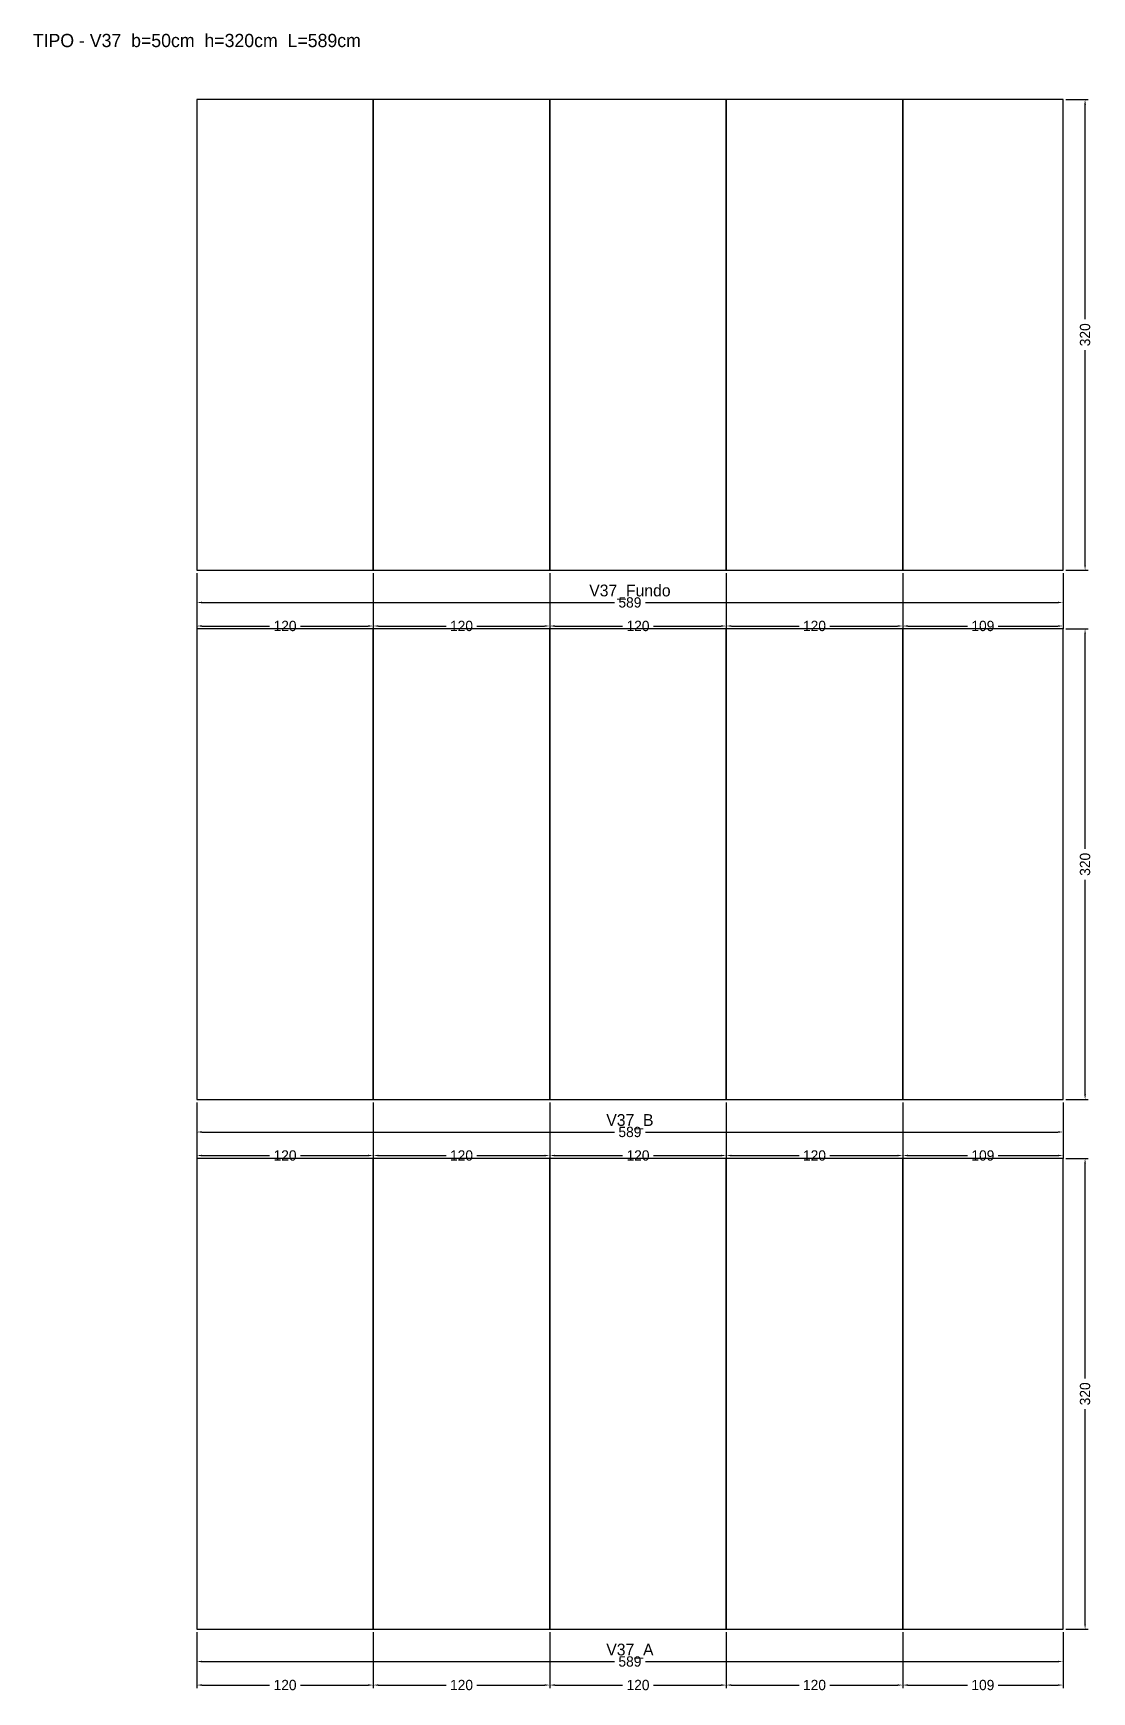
# Model space of a CAD drawing. Header units: metres. Extents: x -111 to 609, y -43 to 1085.
import ezdxf

# ---------------------------------------------------------------- set-up
doc = ezdxf.new("R2010")
doc.units = ezdxf.units.M
for name, color, linetype in [('COTA', 3, 'Continuous'), ('NOMENCLATURA', 2, 'Continuous'), ('Paineis', 7, 'Continuous'), ('Texto Secao', 2, 'Continuous')]:
    doc.layers.add(name, color=color, linetype=linetype)
doc.dimstyles.new('COTA_VIG', dxfattribs={"dimtxt": 7, "dimasz": 3.5, "dimexe": 2, "dimexo": 2, "dimgap": 1.5, "dimtad": 1, "dimdec": 1, "dimcen": 2.5, "dimclrd": 3, "dimclre": 3, "dimclrt": 3, "dimazin": 3, "dimtfac": 1, "dimtmove": 0, "dimatfit": 3})

# ---------------------------------------------------------------- blocks, each defined once
blk = doc.blocks.new('_CLOSEDFILLED')
at = {"color": 0, "linetype": 'BYBLOCK'}
blk.add_solid([(-1, 0.16), (0, 0), (-1, -0.16)], dxfattribs=at)
blk = doc.blocks.new('*D1')
at = {"color": 3}
for p, q in [((0, -2), (0, -24)), ((589, -2), (589, -24)), ((3.5, -22), (284, -22)), ((305, -22), (585.5, -22))]:
    blk.add_line(p, q, dxfattribs=at)
at = {"layer": 'Defpoints'}
for p in [(0, 0), (589, 0), (0, -22)]:
    blk.add_point(p, dxfattribs=at)
at = {"layer": 'COTA', "color": 3, "xscale": 3.5, "yscale": 3.5, "rotation": 180}
blk.add_blockref('_CLOSEDFILLED', (0, -22), dxfattribs=at)
at = {"layer": 'COTA', "color": 3, "xscale": 3.5, "yscale": 3.5}
blk.add_blockref('_CLOSEDFILLED', (589, -22), dxfattribs=at)
at = {"layer": 'COTA', "color": 3, "insert": (294.5, -22), "char_height": 7, "attachment_point": 5}
blk.add_mtext('589', dxfattribs=at)
blk = doc.blocks.new('*D2')
at = {"color": 3}
for p, q in [((0, -2), (0, -40)), ((120, -2), (120, -40)), ((3.5, -38), (49.5, -38)), ((70.5, -38), (116.5, -38))]:
    blk.add_line(p, q, dxfattribs=at)
at = {"layer": 'Defpoints'}
for p in [(0, 0), (120, 0), (0, -38)]:
    blk.add_point(p, dxfattribs=at)
at = {"layer": 'COTA', "color": 3, "xscale": 3.5, "yscale": 3.5, "rotation": 180}
blk.add_blockref('_CLOSEDFILLED', (0, -38), dxfattribs=at)
at = {"layer": 'COTA', "color": 3, "xscale": 3.5, "yscale": 3.5}
blk.add_blockref('_CLOSEDFILLED', (120, -38), dxfattribs=at)
at = {"layer": 'COTA', "color": 3, "insert": (60, -38), "char_height": 7, "attachment_point": 5}
blk.add_mtext('120', dxfattribs=at)
blk = doc.blocks.new('*D3')
at = {"color": 3}
for p, q in [((120, -2), (120, -40)), ((240, -2), (240, -40)), ((123.5, -38), (169.5, -38)), ((190.5, -38), (236.5, -38))]:
    blk.add_line(p, q, dxfattribs=at)
at = {"layer": 'Defpoints'}
for p in [(120, 0), (240, 0), (120, -38)]:
    blk.add_point(p, dxfattribs=at)
at = {"layer": 'COTA', "color": 3, "xscale": 3.5, "yscale": 3.5, "rotation": 180}
blk.add_blockref('_CLOSEDFILLED', (120, -38), dxfattribs=at)
at = {"layer": 'COTA', "color": 3, "xscale": 3.5, "yscale": 3.5}
blk.add_blockref('_CLOSEDFILLED', (240, -38), dxfattribs=at)
at = {"layer": 'COTA', "color": 3, "insert": (180, -38), "char_height": 7, "attachment_point": 5}
blk.add_mtext('120', dxfattribs=at)
blk = doc.blocks.new('*D4')
at = {"color": 3}
for p, q in [((240, -2), (240, -40)), ((360, -2), (360, -40)), ((243.5, -38), (289.5, -38)), ((310.5, -38), (356.5, -38))]:
    blk.add_line(p, q, dxfattribs=at)
at = {"layer": 'Defpoints'}
for p in [(240, 0), (360, 0), (240, -38)]:
    blk.add_point(p, dxfattribs=at)
at = {"layer": 'COTA', "color": 3, "xscale": 3.5, "yscale": 3.5, "rotation": 180}
blk.add_blockref('_CLOSEDFILLED', (240, -38), dxfattribs=at)
at = {"layer": 'COTA', "color": 3, "xscale": 3.5, "yscale": 3.5}
blk.add_blockref('_CLOSEDFILLED', (360, -38), dxfattribs=at)
at = {"layer": 'COTA', "color": 3, "insert": (300, -38), "char_height": 7, "attachment_point": 5}
blk.add_mtext('120', dxfattribs=at)
blk = doc.blocks.new('*D5')
at = {"color": 3}
for p, q in [((360, -2), (360, -40)), ((480, -2), (480, -40)), ((363.5, -38), (409.5, -38)), ((430.5, -38), (476.5, -38))]:
    blk.add_line(p, q, dxfattribs=at)
at = {"layer": 'Defpoints'}
for p in [(360, 0), (480, 0), (360, -38)]:
    blk.add_point(p, dxfattribs=at)
at = {"layer": 'COTA', "color": 3, "xscale": 3.5, "yscale": 3.5, "rotation": 180}
blk.add_blockref('_CLOSEDFILLED', (360, -38), dxfattribs=at)
at = {"layer": 'COTA', "color": 3, "xscale": 3.5, "yscale": 3.5}
blk.add_blockref('_CLOSEDFILLED', (480, -38), dxfattribs=at)
at = {"layer": 'COTA', "color": 3, "insert": (420, -38), "char_height": 7, "attachment_point": 5}
blk.add_mtext('120', dxfattribs=at)
blk = doc.blocks.new('*D6')
at = {"color": 3}
for p, q in [((480, -2), (480, -40)), ((589, -2), (589, -40)), ((483.5, -38), (524, -38)), ((545, -38), (585.5, -38))]:
    blk.add_line(p, q, dxfattribs=at)
at = {"layer": 'Defpoints'}
for p in [(480, 0), (589, 0), (480, -38)]:
    blk.add_point(p, dxfattribs=at)
at = {"layer": 'COTA', "color": 3, "xscale": 3.5, "yscale": 3.5, "rotation": 180}
blk.add_blockref('_CLOSEDFILLED', (480, -38), dxfattribs=at)
at = {"layer": 'COTA', "color": 3, "xscale": 3.5, "yscale": 3.5}
blk.add_blockref('_CLOSEDFILLED', (589, -38), dxfattribs=at)
at = {"layer": 'COTA', "color": 3, "insert": (534.5, -38), "char_height": 7, "attachment_point": 5}
blk.add_mtext('109', dxfattribs=at)
blk = doc.blocks.new('*D7')
at = {"color": 3}
for p, q in [((591, 320), (606, 320)), ((604, 170.5), (604, 316.5)), ((604, 3.5), (604, 149.5)), ((591, 0), (606, 0))]:
    blk.add_line(p, q, dxfattribs=at)
at = {"layer": 'Defpoints'}
for p in [(589, 320), (589, 0), (604, 0)]:
    blk.add_point(p, dxfattribs=at)
at = {"layer": 'COTA', "color": 3, "xscale": 3.5, "yscale": 3.5}
for p, rotation in [((604, 320), 90), ((604, 0), 270)]:
    blk.add_blockref('_CLOSEDFILLED', p, dxfattribs=dict(at, rotation=rotation))
at = {"layer": 'COTA', "color": 3, "insert": (604, 160), "char_height": 7, "attachment_point": 5, "rotation": 90}
blk.add_mtext('320', dxfattribs=at)
blk = doc.blocks.new('*D8')
at = {"color": 3}
for p, q in [((0, 358), (0, 336)), ((589, 358), (589, 336)), ((3.5, 338), (284, 338)), ((305, 338), (585.5, 338))]:
    blk.add_line(p, q, dxfattribs=at)
at = {"layer": 'Defpoints'}
for p in [(0, 360), (589, 360), (0, 338)]:
    blk.add_point(p, dxfattribs=at)
at = {"layer": 'COTA', "color": 3, "xscale": 3.5, "yscale": 3.5, "rotation": 180}
blk.add_blockref('_CLOSEDFILLED', (0, 338), dxfattribs=at)
at = {"layer": 'COTA', "color": 3, "xscale": 3.5, "yscale": 3.5}
blk.add_blockref('_CLOSEDFILLED', (589, 338), dxfattribs=at)
at = {"layer": 'COTA', "color": 3, "insert": (294.5, 338), "char_height": 7, "attachment_point": 5}
blk.add_mtext('589', dxfattribs=at)
blk = doc.blocks.new('*D9')
at = {"color": 3}
for p, q in [((0, 358), (0, 320)), ((120, 358), (120, 320)), ((3.5, 322), (49.5, 322)), ((70.5, 322), (116.5, 322))]:
    blk.add_line(p, q, dxfattribs=at)
at = {"layer": 'Defpoints'}
for p in [(0, 360), (120, 360), (0, 322)]:
    blk.add_point(p, dxfattribs=at)
at = {"layer": 'COTA', "color": 3, "xscale": 3.5, "yscale": 3.5, "rotation": 180}
blk.add_blockref('_CLOSEDFILLED', (0, 322), dxfattribs=at)
at = {"layer": 'COTA', "color": 3, "xscale": 3.5, "yscale": 3.5}
blk.add_blockref('_CLOSEDFILLED', (120, 322), dxfattribs=at)
at = {"layer": 'COTA', "color": 3, "insert": (60, 322), "char_height": 7, "attachment_point": 5}
blk.add_mtext('120', dxfattribs=at)
blk = doc.blocks.new('*D10')
at = {"color": 3}
for p, q in [((120, 358), (120, 320)), ((240, 358), (240, 320)), ((123.5, 322), (169.5, 322)), ((190.5, 322), (236.5, 322))]:
    blk.add_line(p, q, dxfattribs=at)
at = {"layer": 'Defpoints'}
for p in [(120, 360), (240, 360), (120, 322)]:
    blk.add_point(p, dxfattribs=at)
at = {"layer": 'COTA', "color": 3, "xscale": 3.5, "yscale": 3.5, "rotation": 180}
blk.add_blockref('_CLOSEDFILLED', (120, 322), dxfattribs=at)
at = {"layer": 'COTA', "color": 3, "xscale": 3.5, "yscale": 3.5}
blk.add_blockref('_CLOSEDFILLED', (240, 322), dxfattribs=at)
at = {"layer": 'COTA', "color": 3, "insert": (180, 322), "char_height": 7, "attachment_point": 5}
blk.add_mtext('120', dxfattribs=at)
blk = doc.blocks.new('*D11')
at = {"color": 3}
for p, q in [((240, 358), (240, 320)), ((360, 358), (360, 320)), ((243.5, 322), (289.5, 322)), ((310.5, 322), (356.5, 322))]:
    blk.add_line(p, q, dxfattribs=at)
at = {"layer": 'Defpoints'}
for p in [(240, 360), (360, 360), (240, 322)]:
    blk.add_point(p, dxfattribs=at)
at = {"layer": 'COTA', "color": 3, "xscale": 3.5, "yscale": 3.5, "rotation": 180}
blk.add_blockref('_CLOSEDFILLED', (240, 322), dxfattribs=at)
at = {"layer": 'COTA', "color": 3, "xscale": 3.5, "yscale": 3.5}
blk.add_blockref('_CLOSEDFILLED', (360, 322), dxfattribs=at)
at = {"layer": 'COTA', "color": 3, "insert": (300, 322), "char_height": 7, "attachment_point": 5}
blk.add_mtext('120', dxfattribs=at)
blk = doc.blocks.new('*D12')
at = {"color": 3}
for p, q in [((360, 358), (360, 320)), ((480, 358), (480, 320)), ((363.5, 322), (409.5, 322)), ((430.5, 322), (476.5, 322))]:
    blk.add_line(p, q, dxfattribs=at)
at = {"layer": 'Defpoints'}
for p in [(360, 360), (480, 360), (360, 322)]:
    blk.add_point(p, dxfattribs=at)
at = {"layer": 'COTA', "color": 3, "xscale": 3.5, "yscale": 3.5, "rotation": 180}
blk.add_blockref('_CLOSEDFILLED', (360, 322), dxfattribs=at)
at = {"layer": 'COTA', "color": 3, "xscale": 3.5, "yscale": 3.5}
blk.add_blockref('_CLOSEDFILLED', (480, 322), dxfattribs=at)
at = {"layer": 'COTA', "color": 3, "insert": (420, 322), "char_height": 7, "attachment_point": 5}
blk.add_mtext('120', dxfattribs=at)
blk = doc.blocks.new('*D13')
at = {"color": 3}
for p, q in [((480, 358), (480, 320)), ((589, 358), (589, 320)), ((483.5, 322), (524, 322)), ((545, 322), (585.5, 322))]:
    blk.add_line(p, q, dxfattribs=at)
at = {"layer": 'Defpoints'}
for p in [(480, 360), (589, 360), (480, 322)]:
    blk.add_point(p, dxfattribs=at)
at = {"layer": 'COTA', "color": 3, "xscale": 3.5, "yscale": 3.5, "rotation": 180}
blk.add_blockref('_CLOSEDFILLED', (480, 322), dxfattribs=at)
at = {"layer": 'COTA', "color": 3, "xscale": 3.5, "yscale": 3.5}
blk.add_blockref('_CLOSEDFILLED', (589, 322), dxfattribs=at)
at = {"layer": 'COTA', "color": 3, "insert": (534.5, 322), "char_height": 7, "attachment_point": 5}
blk.add_mtext('109', dxfattribs=at)
blk = doc.blocks.new('*D14')
at = {"color": 3}
for p, q in [((591, 680), (606, 680)), ((604, 530.5), (604, 676.5)), ((604, 363.5), (604, 509.5)), ((591, 360), (606, 360))]:
    blk.add_line(p, q, dxfattribs=at)
at = {"layer": 'Defpoints'}
for p in [(589, 680), (589, 360), (604, 360)]:
    blk.add_point(p, dxfattribs=at)
at = {"layer": 'COTA', "color": 3, "xscale": 3.5, "yscale": 3.5}
for p, rotation in [((604, 680), 90), ((604, 360), 270)]:
    blk.add_blockref('_CLOSEDFILLED', p, dxfattribs=dict(at, rotation=rotation))
at = {"layer": 'COTA', "color": 3, "insert": (604, 520), "char_height": 7, "attachment_point": 5, "rotation": 90}
blk.add_mtext('320', dxfattribs=at)
blk = doc.blocks.new('*D15')
at = {"color": 3}
for p, q in [((0, 718), (0, 696)), ((589, 718), (589, 696)), ((3.5, 698), (284, 698)), ((305, 698), (585.5, 698))]:
    blk.add_line(p, q, dxfattribs=at)
at = {"layer": 'Defpoints'}
for p in [(0, 720), (589, 720), (0, 698)]:
    blk.add_point(p, dxfattribs=at)
at = {"layer": 'COTA', "color": 3, "xscale": 3.5, "yscale": 3.5, "rotation": 180}
blk.add_blockref('_CLOSEDFILLED', (0, 698), dxfattribs=at)
at = {"layer": 'COTA', "color": 3, "xscale": 3.5, "yscale": 3.5}
blk.add_blockref('_CLOSEDFILLED', (589, 698), dxfattribs=at)
at = {"layer": 'COTA', "color": 3, "insert": (294.5, 698), "char_height": 7, "attachment_point": 5}
blk.add_mtext('589', dxfattribs=at)
blk = doc.blocks.new('*D16')
at = {"color": 3}
for p, q in [((0, 718), (0, 680)), ((120, 718), (120, 680)), ((3.5, 682), (49.5, 682)), ((70.5, 682), (116.5, 682))]:
    blk.add_line(p, q, dxfattribs=at)
at = {"layer": 'Defpoints'}
for p in [(0, 720), (120, 720), (0, 682)]:
    blk.add_point(p, dxfattribs=at)
at = {"layer": 'COTA', "color": 3, "xscale": 3.5, "yscale": 3.5, "rotation": 180}
blk.add_blockref('_CLOSEDFILLED', (0, 682), dxfattribs=at)
at = {"layer": 'COTA', "color": 3, "xscale": 3.5, "yscale": 3.5}
blk.add_blockref('_CLOSEDFILLED', (120, 682), dxfattribs=at)
at = {"layer": 'COTA', "color": 3, "insert": (60, 682), "char_height": 7, "attachment_point": 5}
blk.add_mtext('120', dxfattribs=at)
blk = doc.blocks.new('*D17')
at = {"color": 3}
for p, q in [((120, 718), (120, 680)), ((240, 718), (240, 680)), ((123.5, 682), (169.5, 682)), ((190.5, 682), (236.5, 682))]:
    blk.add_line(p, q, dxfattribs=at)
at = {"layer": 'Defpoints'}
for p in [(120, 720), (240, 720), (120, 682)]:
    blk.add_point(p, dxfattribs=at)
at = {"layer": 'COTA', "color": 3, "xscale": 3.5, "yscale": 3.5, "rotation": 180}
blk.add_blockref('_CLOSEDFILLED', (120, 682), dxfattribs=at)
at = {"layer": 'COTA', "color": 3, "xscale": 3.5, "yscale": 3.5}
blk.add_blockref('_CLOSEDFILLED', (240, 682), dxfattribs=at)
at = {"layer": 'COTA', "color": 3, "insert": (180, 682), "char_height": 7, "attachment_point": 5}
blk.add_mtext('120', dxfattribs=at)
blk = doc.blocks.new('*D18')
at = {"color": 3}
for p, q in [((240, 718), (240, 680)), ((360, 718), (360, 680)), ((243.5, 682), (289.5, 682)), ((310.5, 682), (356.5, 682))]:
    blk.add_line(p, q, dxfattribs=at)
at = {"layer": 'Defpoints'}
for p in [(240, 720), (360, 720), (240, 682)]:
    blk.add_point(p, dxfattribs=at)
at = {"layer": 'COTA', "color": 3, "xscale": 3.5, "yscale": 3.5, "rotation": 180}
blk.add_blockref('_CLOSEDFILLED', (240, 682), dxfattribs=at)
at = {"layer": 'COTA', "color": 3, "xscale": 3.5, "yscale": 3.5}
blk.add_blockref('_CLOSEDFILLED', (360, 682), dxfattribs=at)
at = {"layer": 'COTA', "color": 3, "insert": (300, 682), "char_height": 7, "attachment_point": 5}
blk.add_mtext('120', dxfattribs=at)
blk = doc.blocks.new('*D19')
at = {"color": 3}
for p, q in [((360, 718), (360, 680)), ((480, 718), (480, 680)), ((363.5, 682), (409.5, 682)), ((430.5, 682), (476.5, 682))]:
    blk.add_line(p, q, dxfattribs=at)
at = {"layer": 'Defpoints'}
for p in [(360, 720), (480, 720), (360, 682)]:
    blk.add_point(p, dxfattribs=at)
at = {"layer": 'COTA', "color": 3, "xscale": 3.5, "yscale": 3.5, "rotation": 180}
blk.add_blockref('_CLOSEDFILLED', (360, 682), dxfattribs=at)
at = {"layer": 'COTA', "color": 3, "xscale": 3.5, "yscale": 3.5}
blk.add_blockref('_CLOSEDFILLED', (480, 682), dxfattribs=at)
at = {"layer": 'COTA', "color": 3, "insert": (420, 682), "char_height": 7, "attachment_point": 5}
blk.add_mtext('120', dxfattribs=at)
blk = doc.blocks.new('*D20')
at = {"color": 3}
for p, q in [((480, 718), (480, 680)), ((589, 718), (589, 680)), ((483.5, 682), (524, 682)), ((545, 682), (585.5, 682))]:
    blk.add_line(p, q, dxfattribs=at)
at = {"layer": 'Defpoints'}
for p in [(480, 720), (589, 720), (480, 682)]:
    blk.add_point(p, dxfattribs=at)
at = {"layer": 'COTA', "color": 3, "xscale": 3.5, "yscale": 3.5, "rotation": 180}
blk.add_blockref('_CLOSEDFILLED', (480, 682), dxfattribs=at)
at = {"layer": 'COTA', "color": 3, "xscale": 3.5, "yscale": 3.5}
blk.add_blockref('_CLOSEDFILLED', (589, 682), dxfattribs=at)
at = {"layer": 'COTA', "color": 3, "insert": (534.5, 682), "char_height": 7, "attachment_point": 5}
blk.add_mtext('109', dxfattribs=at)
blk = doc.blocks.new('*D21')
at = {"color": 3}
for p, q in [((591, 1040), (606, 1040)), ((604, 890.5), (604, 1036.5)), ((604, 723.5), (604, 869.5)), ((591, 720), (606, 720))]:
    blk.add_line(p, q, dxfattribs=at)
at = {"layer": 'Defpoints'}
for p in [(589, 1040), (589, 720), (604, 720)]:
    blk.add_point(p, dxfattribs=at)
at = {"layer": 'COTA', "color": 3, "xscale": 3.5, "yscale": 3.5}
for p, rotation in [((604, 1040), 90), ((604, 720), 270)]:
    blk.add_blockref('_CLOSEDFILLED', p, dxfattribs=dict(at, rotation=rotation))
at = {"layer": 'COTA', "color": 3, "insert": (604, 880), "char_height": 7, "attachment_point": 5, "rotation": 90}
blk.add_mtext('320', dxfattribs=at)

msp = doc.modelspace()

# ---------------------------------------------------------------- linework, layer by layer
at = {"layer": 'Paineis'}
for points in [[(0, 720), (120, 720), (120, 1040), (0, 1040)], [(120, 720), (240, 720), (240, 1040), (120, 1040)], [(240, 720), (360, 720), (360, 1040), (240, 1040)], [(360, 720), (480, 720), (480, 1040), (360, 1040)], [(480, 720), (589, 720), (589, 1040), (480, 1040)], [(0, 360), (120, 360), (120, 680), (0, 680)], [(120, 360), (240, 360), (240, 680), (120, 680)], [(240, 360), (360, 360), (360, 680), (240, 680)], [(360, 360), (480, 360), (480, 680), (360, 680)], [(480, 360), (589, 360), (589, 680), (480, 680)], [(0, 0), (120, 0), (120, 320), (0, 320)], [(120, 0), (240, 0), (240, 320), (120, 320)], [(240, 0), (360, 0), (360, 320), (240, 320)], [(360, 0), (480, 0), (480, 320), (360, 320)], [(480, 0), (589, 0), (589, 320), (480, 320)]]:
    msp.add_lwpolyline(points, close=True, dxfattribs=at)

# ---------------------------------------------------------------- texts
at = {"layer": 'NOMENCLATURA', "insert": (0, 1080), "char_height": 9, "width": 609, "attachment_point": 5}
msp.add_mtext('TIPO - V37  b=50cm  h=320cm  L=589cm', dxfattribs=at)
at = {"layer": 'Texto Secao', "char_height": 8, "width": 609, "attachment_point": 5}
for s, insert in [('V37_Fundo', (294.5, 705)), ('V37_B', (294.5, 345)), ('V37_A', (294.5, -15))]:
    msp.add_mtext(s, dxfattribs=dict(at, insert=insert))

# ---------------------------------------------------------------- dimensions: what is measured, and where the dimension line sits
at = {"layer": 'COTA'}
for base, p1, p2, picture, middle in [((604, 720), (589, 720), (589, 1040), '*D21', (604, 880)), ((604, 360), (589, 360), (589, 680), '*D14', (604, 520)), ((604, 0), (589, 0), (589, 320), '*D7', (604, 160))]:
    dim = msp.add_linear_dim(base=base, p1=p1, p2=p2, angle=90, dimstyle='COTA_VIG', dxfattribs=at)
    dim.commit()
    dim.dimension.update_dxf_attribs({"geometry": picture, "text_midpoint": middle})
for base, p1, p2, picture, middle in [((0, 698), (0, 720), (589, 720), '*D15', (294.5, 698)), ((0, 682), (0, 720), (120, 720), '*D16', (60, 682)), ((120, 682), (120, 720), (240, 720), '*D17', (180, 682)), ((240, 682), (240, 720), (360, 720), '*D18', (300, 682)), ((360, 682), (360, 720), (480, 720), '*D19', (420, 682)), ((480, 682), (480, 720), (589, 720), '*D20', (534.5, 682)), ((0, 338), (0, 360), (589, 360), '*D8', (294.5, 338)), ((0, 322), (0, 360), (120, 360), '*D9', (60, 322)), ((120, 322), (120, 360), (240, 360), '*D10', (180, 322)), ((240, 322), (240, 360), (360, 360), '*D11', (300, 322)), ((360, 322), (360, 360), (480, 360), '*D12', (420, 322)), ((480, 322), (480, 360), (589, 360), '*D13', (534.5, 322)), ((0, -22), (0, 0), (589, 0), '*D1', (294.5, -22)), ((0, -38), (0, 0), (120, 0), '*D2', (60, -38)), ((120, -38), (120, 0), (240, 0), '*D3', (180, -38)), ((240, -38), (240, 0), (360, 0), '*D4', (300, -38)), ((360, -38), (360, 0), (480, 0), '*D5', (420, -38)), ((480, -38), (480, 0), (589, 0), '*D6', (534.5, -38))]:
    dim = msp.add_linear_dim(base=base, p1=p1, p2=p2, dimstyle='COTA_VIG', dxfattribs=at)
    dim.commit()
    dim.dimension.update_dxf_attribs({"geometry": picture, "text_midpoint": middle})

doc.saveas('drawing.dxf')
